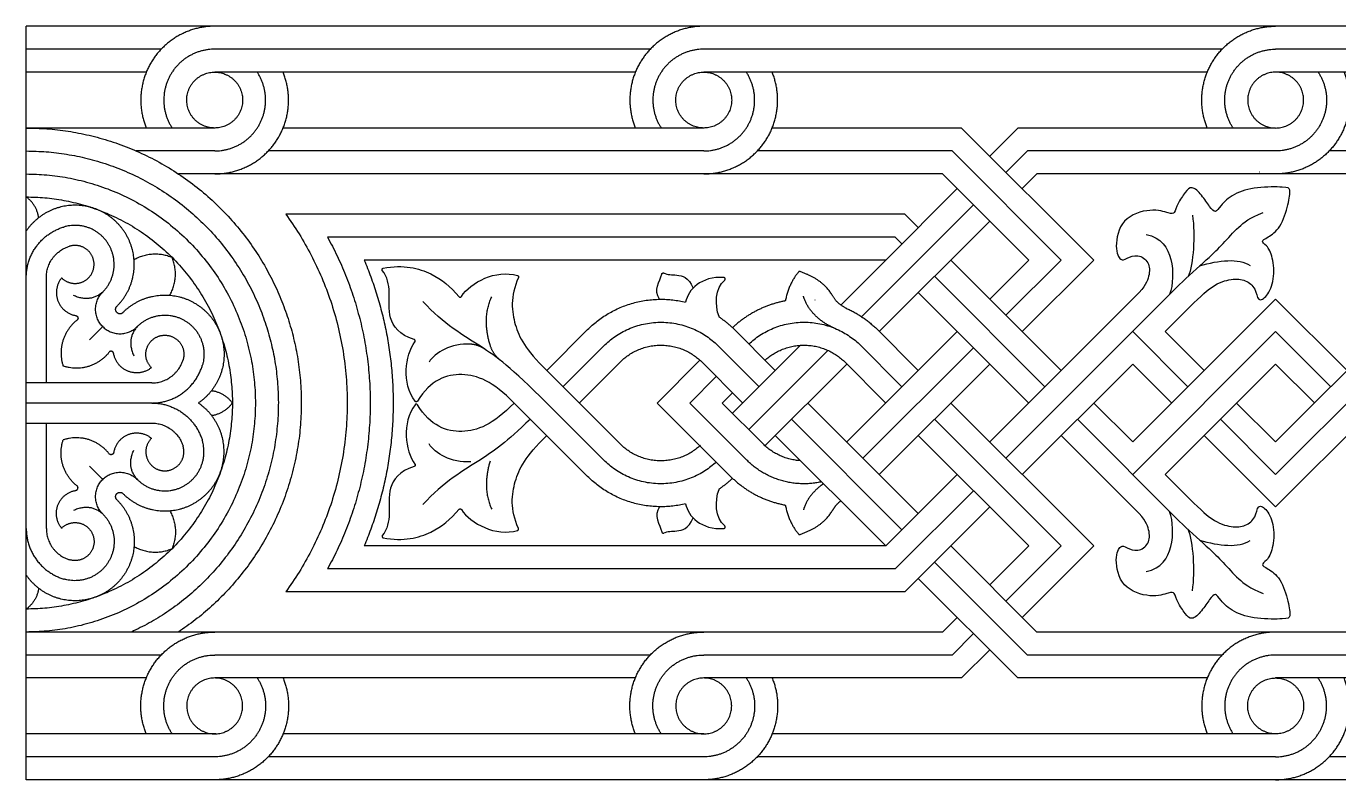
# Model space of a CAD drawing. Header units: millimetres. Extents: x -100 to 100, y -100 to 100.
# Drawn here: x -38.99 to 9.63, y 34 to 61.92 of the extents above; entities that cross this region are included whole.
import ezdxf

# ---------------------------------------------------------------- set-up
doc = ezdxf.new("R2010")
doc.units = ezdxf.units.MM
doc.header["$MEASUREMENT"] = 0
doc.layers.add('Layer 03', color=5, linetype='Continuous')

msp = doc.modelspace()

# ---------------------------------------------------------------- linework, layer by layer
at = {"layer": 'Layer 03'}
for p, q in [((-33.988, 61.071), (-38.985, 61.071)), ((-15.871, 61.071), (-32.005, 61.071)), ((5.314, 61.071), (-13.888, 61.071)), ((23.432, 61.071), (7.298, 61.071)), ((-34.538, 60.22), (-38.985, 60.22)), ((-16.421, 60.22), (-32.005, 60.22)), ((4.764, 60.22), (-13.888, 60.22)), ((22.881, 60.22), (7.298, 60.22)), ((-32.005, 58.151), (-38.985, 58.151)), ((-13.888, 58.151), (-29.471, 58.151)), ((-4.336, 58.151), (-11.354, 58.151)), ((-4.336, 58.151), (0.557, 53.258)), ((-2.254, 58.151), (-3.295, 57.109)), ((7.298, 58.151), (-2.254, 58.151)), ((-32.005, 57.3), (-34.909, 57.3)), ((-13.888, 57.3), (-30.021, 57.3)), ((-4.689, 57.3), (-11.904, 57.3)), ((-4.689, 57.3), (-0.647, 53.258)), ((-1.901, 57.3), (-2.693, 56.508)), ((7.298, 57.3), (-1.901, 57.3)), ((16.497, 57.3), (9.281, 57.3)), ((-5.041, 56.449), (-33.348, 56.449)), ((-5.041, 56.449), (-1.85, 53.258)), ((-1.549, 56.449), (-2.092, 55.906)), ((16.144, 56.449), (-1.549, 56.449)), ((-4.498, 55.906), (-7.146, 53.258)), ((-6.442, 54.96), (-29.372, 54.96)), ((-3.897, 55.304), (-8.041, 51.16)), ((-5.943, 54.461), (-6.442, 54.96)), ((-3.295, 54.703), (-7.388, 50.61)), ((-6.794, 54.109), (-27.824, 54.109)), ((-6.794, 54.109), (-6.545, 53.859)), ((-7.146, 53.258), (-26.467, 53.258)), ((-7.146, 53.258), (-8.813, 51.592)), ((-3.295, 51.813), (-4.74, 53.258)), ((-1.85, 53.258), (-3.295, 51.813)), ((-0.647, 53.258), (-2.693, 51.211)), ((0.557, 53.258), (-2.092, 50.61)), ((-38.241, 48.705), (-38.241, 52.613)), ((-5.341, 52.656), (-1.248, 48.563)), ((-5.943, 52.054), (-1.85, 47.961)), ((-2.693, 45.915), (3.739, 52.347)), ((-3.295, 46.517), (2.127, 51.939)), ((-3.295, 51.813), (-0.647, 49.165)), ((7.298, 51.813), (2.001, 46.517)), ((9.946, 49.165), (7.298, 51.813)), ((3.205, 50.61), (3.957, 51.362)), ((-19.705, 49.165), (-18.19, 50.68)), ((-11.239, 49.165), (-12.828, 50.753)), ((-4.498, 50.61), (-8.591, 46.517)), ((-5.943, 49.165), (-7.531, 50.753)), ((2.001, 50.61), (4.048, 48.563)), ((7.298, 50.61), (2.001, 45.313)), ((3.205, 50.61), (4.65, 49.165)), ((9.344, 48.563), (7.298, 50.61)), ((-11.841, 48.563), (-13.421, 50.143)), ((-10.304, 50.101), (-12.824, 47.58)), ((-6.545, 48.563), (-8.124, 50.143)), ((-19.104, 48.563), (-17.588, 50.078)), ((-9.288, 49.912), (-12.223, 46.978)), ((-3.897, 50.008), (-7.99, 45.915)), ((11.992, 50.008), (7.298, 45.313)), ((-16.987, 46.446), (-19.705, 49.165)), ((-18.502, 47.961), (-16.987, 49.477)), ((-12.443, 47.961), (-14.012, 49.531)), ((-8.591, 49.406), (-11.621, 46.377)), ((-7.146, 47.961), (-8.716, 49.531)), ((-3.295, 49.406), (-7.388, 45.313)), ((-2.092, 45.313), (2.001, 49.406)), ((2.001, 49.406), (3.446, 47.961)), ((7.298, 49.406), (3.205, 45.313)), ((12.594, 49.406), (7.298, 44.11)), ((-34.333, 48.705), (-38.985, 48.705)), ((-13.426, 48.945), (-14.409, 47.961)), ((-12.824, 48.343), (-13.206, 47.961)), ((-34.333, 47.961), (-38.985, 47.961)), ((-18.19, 45.243), (-20.909, 47.961)), ((-17.588, 45.844), (-19.705, 47.961)), ((-12.292, 45.844), (-14.409, 47.961)), ((-11.69, 46.446), (-13.206, 47.961)), ((-5.943, 43.868), (-10.036, 47.961)), ((0.557, 42.665), (-4.74, 47.961)), ((0.557, 47.961), (2.001, 46.517)), ((5.853, 47.961), (7.298, 46.517)), ((-38.985, 47.217), (-34.333, 47.217)), ((-6.545, 43.267), (-10.638, 47.36)), ((-0.647, 42.665), (-5.341, 47.36)), ((-0.045, 47.36), (3.739, 43.575)), ((5.251, 47.36), (7.298, 45.313)), ((-7.146, 42.665), (-11.239, 46.758)), ((-1.85, 42.665), (-5.943, 46.758)), ((-0.647, 46.758), (2.127, 43.984)), ((4.65, 46.758), (7.298, 44.11)), ((-7.146, 42.665), (-4.498, 45.313)), ((3.205, 45.313), (3.957, 44.561)), ((-6.794, 41.814), (-3.897, 44.712)), ((-6.442, 40.963), (-3.295, 44.11)), ((-7.146, 42.665), (-26.467, 42.665)), ((-1.549, 39.474), (-4.74, 42.665)), ((-3.295, 41.22), (-1.85, 42.665)), ((-2.693, 40.619), (-0.647, 42.665)), ((-2.092, 40.017), (0.557, 42.665)), ((-6.794, 41.814), (-27.824, 41.814)), ((-1.901, 38.623), (-5.341, 42.063)), ((-2.254, 37.772), (-5.943, 41.462)), ((-6.442, 40.963), (-29.372, 40.963)), ((-5.041, 39.474), (-4.498, 40.017)), ((-5.041, 39.474), (-38.985, 39.474)), ((-4.689, 38.623), (-3.897, 39.415)), ((16.144, 39.474), (-1.549, 39.474)), ((-33.988, 38.623), (-38.985, 38.623)), ((-15.871, 38.623), (-32.005, 38.623)), ((-4.689, 38.623), (-13.888, 38.623)), ((-4.336, 37.772), (-3.295, 38.814)), ((5.314, 38.623), (-1.901, 38.623)), ((16.497, 38.623), (7.298, 38.623)), ((-34.538, 37.772), (-38.985, 37.772)), ((-16.421, 37.772), (-32.005, 37.772)), ((-4.336, 37.772), (-13.888, 37.772)), ((4.764, 37.772), (-2.254, 37.772)), ((16.849, 37.772), (7.298, 37.772)), ((-31.964, 35.703), (-38.985, 35.703)), ((-13.888, 35.703), (-29.471, 35.703)), ((7.298, 35.703), (-11.354, 35.703)), ((-32.005, 34.852), (-38.985, 34.852)), ((-13.888, 34.852), (-30.021, 34.852)), ((7.298, 34.852), (-11.904, 34.852)), ((25.415, 34.852), (9.281, 34.852))]:
    msp.add_line(p, q, dxfattribs=at)
for points in [[(39.811, 61.922), (-38.985, 61.922)], [(-38.985, 34.001), (-38.985, 61.922)], [(-36.153, 50.793), (-36.64, 50.307)], [(11.391, 50.61), (7.298, 46.517)], [(-14.028, 49.546), (-15.612, 47.961)], [(8.743, 47.961), (7.298, 49.406)], [(-12.894, 45.243), (-15.612, 47.961)], [(-38.241, 43.309), (-38.241, 47.217)], [(-36.153, 45.13), (-36.64, 45.616)], [(29.997, 34.001), (-38.985, 34.001)]]:
    msp.add_lwpolyline(points, dxfattribs=at)
for points, weights, knots in [([(-32.005, 61.922), (-33.463, 61.922), (-34.276, 60.711), (-35.09, 59.501), (-34.538, 58.151)], [1, 0.882496049402, 1, 0.882496049402, 1], [11.114739, 11.114739, 11.114739, 12.847098, 12.847098, 14.579458, 14.579458, 14.579458]), ([(-13.888, 61.922), (-15.346, 61.922), (-16.159, 60.711), (-16.973, 59.501), (-16.421, 58.151)], [1, 0.882496036961, 1, 0.882496036961, 1], [11.114739, 11.114739, 11.114739, 12.847098, 12.847098, 14.579458, 14.579458, 14.579458]), ([(4.764, 58.151), (4.213, 59.501), (5.026, 60.711), (5.839, 61.922), (7.298, 61.922)], [1, 0.882496060617, 1, 0.882496060617, 1], [7.650021, 7.650021, 7.650021, 9.38238, 9.38238, 11.114739, 11.114739, 11.114739]), ([(-32.005, 61.071), (-33.13, 61.071), (-33.664, 60.081), (-34.199, 59.091), (-33.581, 58.151)], [1, 0.858770863262, 1, 0.858770863262, 1], [11.114739, 11.114739, 11.114739, 13.0179, 13.0179, 14.921061, 14.921061, 14.921061]), ([(-13.888, 61.071), (-15.013, 61.071), (-15.547, 60.081), (-16.081, 59.091), (-15.464, 58.151)], [1, 0.858770873281, 1, 0.858770873281, 1], [11.114739, 11.114739, 11.114739, 13.0179, 13.0179, 14.921061, 14.921061, 14.921061]), ([(5.721, 58.151), (5.104, 59.091), (5.638, 60.081), (6.173, 61.071), (7.298, 61.071)], [1, 0.858770888001, 1, 0.858770888001, 1], [7.308417, 7.308417, 7.308417, 9.211578, 9.211578, 11.114739, 11.114739, 11.114739]), ([(-32.005, 60.22), (-33.04, 60.22), (-33.04, 59.185), (-33.04, 58.151), (-32.005, 58.151), (-30.97, 58.151), (-30.97, 59.185), (-30.97, 60.22), (-32.005, 60.22)], [1, 0.707106781187, 1, 0.707106781187, 1, 0.707106781187, 1, 0.707106781187, 1], [0, 0, 0, 1.914747, 1.914747, 3.829494, 3.829494, 5.744241, 5.744241, 7.658987, 7.658987, 7.658987]), ([(-32.005, 56.449), (-30.546, 56.449), (-29.733, 57.659), (-28.92, 58.87), (-29.471, 60.22)], [1, 0.882496013645, 1, 0.882496013645, 1], [16.672108, 16.672108, 16.672108, 18.404468, 18.404468, 20.136827, 20.136827, 20.136827]), ([(-32.005, 57.3), (-30.88, 57.3), (-30.345, 58.29), (-29.811, 59.28), (-30.428, 60.22)], [1, 0.858770828969, 1, 0.858770828969, 1], [16.672108, 16.672108, 16.672108, 18.57527, 18.57527, 20.478431, 20.478431, 20.478431]), ([(-13.888, 60.22), (-14.923, 60.22), (-14.923, 59.185), (-14.923, 58.151), (-13.888, 58.151), (-12.853, 58.151), (-12.853, 59.185), (-12.853, 60.22), (-13.888, 60.22)], [1, 0.707106781187, 1, 0.707106781187, 1, 0.707106781187, 1, 0.707106781187, 1], [0, 0, 0, 1.914747, 1.914747, 3.829494, 3.829494, 5.744241, 5.744241, 7.658987, 7.658987, 7.658987]), ([(-13.888, 56.449), (-12.429, 56.449), (-11.616, 57.659), (-10.803, 58.87), (-11.354, 60.22)], [1, 0.882496040208, 1, 0.882496040208, 1], [16.672109, 16.672109, 16.672109, 18.404468, 18.404468, 20.136827, 20.136827, 20.136827]), ([(-13.888, 57.3), (-12.762, 57.3), (-12.228, 58.29), (-11.694, 59.28), (-12.311, 60.22)], [1, 0.858770835651, 1, 0.858770835651, 1], [16.672108, 16.672108, 16.672108, 18.57527, 18.57527, 20.478431, 20.478431, 20.478431]), ([(7.298, 60.22), (8.333, 60.22), (8.333, 59.185), (8.333, 58.151), (7.298, 58.151), (6.263, 58.151), (6.263, 59.185), (6.263, 60.22), (7.298, 60.22)], [1, 0.707106781187, 1, 0.707106781187, 1, 0.707106781187, 1, 0.707106781187, 1], [0, 0, 0, 1.914747, 1.914747, 3.829494, 3.829494, 5.744241, 5.744241, 7.658987, 7.658987, 7.658987]), ([(8.874, 60.22), (9.492, 59.28), (8.957, 58.29), (8.423, 57.3), (7.298, 57.3)], [1, 0.858770893442, 1, 0.858770893442, 1], [12.865787, 12.865787, 12.865787, 14.768948, 14.768948, 16.672109, 16.672109, 16.672109]), ([(9.831, 60.22), (10.383, 58.87), (9.569, 57.659), (8.756, 56.449), (7.298, 56.449)], [1, 0.8824960631, 1, 0.8824960631, 1], [13.207391, 13.207391, 13.207391, 14.93975, 14.93975, 16.672109, 16.672109, 16.672109]), ([(-38.985, 58.151), (-31.418, 58.151), (-29.231, 50.906), (-27.044, 43.661), (-33.348, 39.474)], [1, 0.802801453919, 1, 0.802801453919, 1], [18.96286, 18.96286, 18.96286, 26.674748, 26.674748, 34.386635, 34.386635, 34.386635]), ([(-38.985, 57.3), (-31.467, 57.3), (-29.862, 49.955), (-28.258, 42.61), (-35.091, 39.474)], [1, 0.778924469962, 1, 0.778924469962, 1], [17.234984, 17.234984, 17.234984, 24.672415, 24.672415, 32.109845, 32.109845, 32.109845]), ([(-38.985, 56.449), (-30.498, 56.449), (-30.498, 47.961), (-30.498, 39.474), (-38.985, 39.474)], [1, 0.707106781187, 1, 0.707106781187, 1], [17.234984, 17.234984, 17.234984, 25.852476, 25.852476, 34.469968, 34.469968, 34.469968]), ([(-38.985, 55.598), (-31.349, 55.598), (-31.349, 47.961), (-31.349, 40.325), (-38.985, 40.325)], [1, 0.707106781187, 1, 0.707106781187, 1], [17.234984, 17.234984, 17.234984, 25.852476, 25.852476, 34.469968, 34.469968, 34.469968]), ([(-35.627, 51.546), (-34.943, 52.23), (-34.987, 53.197), (-35.032, 54.164), (-35.776, 54.782), (-36.52, 55.401), (-37.479, 55.268), (-38.437, 55.135), (-38.985, 54.338)], [1, 0.914849773729, 1, 0.914849773729, 1, 0.914849773729, 1, 0.914849773729, 1], [5.656624, 5.656624, 5.656624, 6.759082, 6.759082, 7.861539, 7.861539, 8.963996, 8.963996, 10.066453, 10.066453, 10.066453]), ([(-36.153, 52.072), (-35.355, 52.871), (-35.935, 53.84), (-36.514, 54.809), (-37.596, 54.483)], [1, 0.788648241043, 1, 0.788648241043, 1], [5.656624, 5.656624, 5.656624, 7.412949, 7.412949, 9.169274, 9.169274, 9.169274]), ([(-37.675, 52.597), (-37.385, 52.308), (-36.989, 52.418), (-36.594, 52.527), (-36.494, 52.925), (-36.395, 53.323), (-36.691, 53.606), (-36.988, 53.889), (-37.381, 53.771)], [1, 0.864205314773, 1, 0.864205314773, 1, 0.864205314773, 1, 0.864205314773, 1], [2.36239, 2.36239, 2.36239, 3.286251, 3.286251, 4.210113, 4.210113, 5.133974, 5.133974, 6.057836, 6.057836, 6.057836]), ([(-37.675, 52.597), (-37.987, 52.212), (-37.813, 51.748), (-37.639, 51.284), (-37.151, 51.199)], [1, 0.867805707917, 1, 0.867805707917, 1], [0, 0, 0, 0.544445, 0.544445, 1.08889, 1.08889, 1.08889]), ([(-25.795, 52.871), (-25.813, 52.895), (-25.803, 52.923), (-25.792, 52.952), (-25.763, 52.958)], [1, 0.871756340751, 1, 0.871756340751, 1], [0, 0, 0, 0.03584144, 0.03584144, 0.07168288, 0.07168288, 0.07168288]), ([(-20.787, 52.686), (-20.763, 52.68), (-20.753, 52.657), (-20.742, 52.635), (-20.752, 52.612)], [1, 0.910482171057, 1, 0.910482171057, 1], [0, 0, 0, 0.02984435, 0.02984435, 0.05968869, 0.05968869, 0.05968869]), ([(-15.442, 52.741), (-15.436, 52.766), (-15.412, 52.777), (-15.388, 52.788), (-15.365, 52.776)], [1, 0.902144119779, 1, 0.902144119779, 1], [0, 0, 0, 0.03122578, 0.03122578, 0.06245156, 0.06245156, 0.06245156]), ([(-13.109, 52.514), (-13.082, 52.538), (-13.093, 52.572), (-13.104, 52.606), (-13.14, 52.609)], [1, 0.831556521124, 1, 0.831556521124, 1], [-0.0824449, -0.0824449, -0.0824449, -0.04122245, -0.04122245, 0, 0, 0]), ([(-35.401, 51.319), (-34.716, 52.004), (-33.75, 51.959), (-32.783, 51.915), (-32.164, 51.171), (-31.546, 50.426), (-31.678, 49.468), (-31.811, 48.509), (-32.609, 47.961)], [1, 0.914849773729, 1, 0.914849773729, 1, 0.914849773729, 1, 0.914849773729, 1], [5.656624, 5.656624, 5.656624, 6.759082, 6.759082, 7.861539, 7.861539, 8.963996, 8.963996, 10.066453, 10.066453, 10.066453]), ([(-22.952, 51.9), (-22.934, 51.88), (-22.907, 51.882), (-22.88, 51.883), (-22.865, 51.906)], [1, 0.894178412464, 1, 0.894178412464, 1], [-0.0649885, -0.0649885, -0.0649885, -0.03249425, -0.03249425, 0, 0, 0]), ([(-37.151, 51.199), (-37.099, 51.19), (-37.077, 51.143), (-37.055, 51.095), (-37.082, 51.05)], [1, 0.885544773948, 1, 0.885544773948, 1], [0, 0, 0, 0.0585191, 0.0585191, 0.1170383, 0.1170383, 0.1170383]), ([(-34.875, 50.793), (-34.076, 51.592), (-33.107, 51.012), (-32.138, 50.433), (-32.463, 49.351)], [1, 0.788648241043, 1, 0.788648241043, 1], [5.656624, 5.656624, 5.656624, 7.412949, 7.412949, 9.169274, 9.169274, 9.169274]), ([(-34.349, 49.272), (-34.639, 49.562), (-34.529, 49.957), (-34.42, 50.353), (-34.022, 50.452), (-33.624, 50.552), (-33.341, 50.255), (-33.057, 49.959), (-33.176, 49.566)], [1, 0.864205314773, 1, 0.864205314773, 1, 0.864205314773, 1, 0.864205314773, 1], [2.36239, 2.36239, 2.36239, 3.286251, 3.286251, 4.210113, 4.210113, 5.133974, 5.133974, 6.057836, 6.057836, 6.057836]), ([(-24.586, 50.227), (-24.57, 50.25), (-24.579, 50.276), (-24.588, 50.302), (-24.614, 50.311)], [1, 0.89000660367, 1, 0.89000660367, 1], [0, 0, 0, 0.03314057, 0.03314057, 0.06628113, 0.06628113, 0.06628113]), ([(-35.747, 49.796), (-35.756, 49.847), (-35.804, 49.869), (-35.852, 49.891), (-35.897, 49.865)], [1, 0.885544773948, 1, 0.885544773948, 1], [0, 0, 0, 0.0585191, 0.0585191, 0.1170383, 0.1170383, 0.1170383]), ([(-34.349, 49.272), (-34.734, 48.959), (-35.198, 49.133), (-35.662, 49.307), (-35.747, 49.796)], [1, 0.867805707917, 1, 0.867805707917, 1], [0, 0, 0, 0.544445, 0.544445, 1.08889, 1.08889, 1.08889]), ([(-35.401, 44.604), (-34.716, 43.919), (-33.75, 43.964), (-32.783, 44.008), (-32.164, 44.752), (-31.546, 45.496), (-31.678, 46.455), (-31.811, 47.414), (-32.609, 47.961)], [1, 0.914849773729, 1, 0.914849773729, 1, 0.914849773729, 1, 0.914849773729, 1], [5.656624, 5.656624, 5.656624, 6.759082, 6.759082, 7.861539, 7.861539, 8.963996, 8.963996, 10.066453, 10.066453, 10.066453]), ([(-24.494, 48.029), (-24.509, 48.004), (-24.538, 48.003), (-24.567, 48.002), (-24.584, 48.025)], [1, 0.882904330338, 1, 0.882904330338, 1], [0, 0, 0, 0.0342149, 0.0342149, 0.06842981, 0.06842981, 0.06842981]), ([(-24.494, 47.894), (-24.509, 47.919), (-24.538, 47.92), (-24.567, 47.921), (-24.584, 47.898)], [1, 0.882904330338, 1, 0.882904330338, 1], [-0.06842981, -0.06842981, -0.06842981, -0.0342149, -0.0342149, 0, 0, 0]), ([(-34.349, 46.651), (-34.734, 46.963), (-35.198, 46.79), (-35.662, 46.616), (-35.747, 46.127)], [1, 0.867805707917, 1, 0.867805707917, 1], [0, 0, 0, 0.544445, 0.544445, 1.08889, 1.08889, 1.08889]), ([(-34.875, 45.13), (-34.076, 44.331), (-33.107, 44.911), (-32.138, 45.49), (-32.463, 46.572)], [1, 0.788648241043, 1, 0.788648241043, 1], [5.656624, 5.656624, 5.656624, 7.412949, 7.412949, 9.169274, 9.169274, 9.169274]), ([(-34.349, 46.651), (-34.639, 46.361), (-34.529, 45.965), (-34.42, 45.57), (-34.022, 45.47), (-33.624, 45.371), (-33.341, 45.668), (-33.057, 45.964), (-33.176, 46.357)], [1, 0.864205314773, 1, 0.864205314773, 1, 0.864205314773, 1, 0.864205314773, 1], [2.36239, 2.36239, 2.36239, 3.286251, 3.286251, 4.210113, 4.210113, 5.133974, 5.133974, 6.057836, 6.057836, 6.057836]), ([(-35.747, 46.127), (-35.756, 46.076), (-35.804, 46.054), (-35.852, 46.032), (-35.897, 46.058)], [1, 0.885544773948, 1, 0.885544773948, 1], [0, 0, 0, 0.0585191, 0.0585191, 0.1170383, 0.1170383, 0.1170383]), ([(-36.153, 43.851), (-36.793, 44.49), (-36.153, 45.13), (-35.514, 45.769), (-34.875, 45.13)], [1, 0.707106781187, 1, 0.707106781187, 1], [0, 0, 0, 0.1522781, 0.1522781, 0.3045563, 0.3045563, 0.3045563]), ([(-24.586, 45.696), (-24.57, 45.673), (-24.579, 45.647), (-24.588, 45.621), (-24.614, 45.612)], [1, 0.890006603669, 1, 0.890006603669, 1], [-0.06628113, -0.06628113, -0.06628113, -0.03314057, -0.03314057, 0, 0, 0]), ([(-37.151, 44.723), (-37.099, 44.732), (-37.077, 44.78), (-37.055, 44.828), (-37.082, 44.873)], [1, 0.885544773948, 1, 0.885544773948, 1], [0, 0, 0, 0.0585191, 0.0585191, 0.1170383, 0.1170383, 0.1170383]), ([(-35.627, 44.377), (-34.943, 43.693), (-34.987, 42.726), (-35.032, 41.759), (-35.776, 41.14), (-36.52, 40.522), (-37.479, 40.655), (-38.437, 40.788), (-38.985, 41.585)], [1, 0.914849773729, 1, 0.914849773729, 1, 0.914849773729, 1, 0.914849773729, 1], [5.656624, 5.656624, 5.656624, 6.759082, 6.759082, 7.861539, 7.861539, 8.963996, 8.963996, 10.066453, 10.066453, 10.066453]), ([(-37.675, 43.326), (-37.987, 43.71), (-37.813, 44.174), (-37.639, 44.639), (-37.151, 44.723)], [1, 0.867805707917, 1, 0.867805707917, 1], [0, 0, 0, 0.544445, 0.544445, 1.08889, 1.08889, 1.08889]), ([(-35.627, 44.377), (-35.741, 44.49), (-35.627, 44.604), (-35.514, 44.717), (-35.401, 44.604)], [1, 0.707106781184, 1, 0.707106781184, 1], [0, 0, 0, 0.1522781, 0.1522781, 0.3045563, 0.3045563, 0.3045563]), ([(-36.153, 43.851), (-35.355, 43.052), (-35.935, 42.083), (-36.514, 41.114), (-37.596, 41.439)], [1, 0.788648241046, 1, 0.788648241046, 1], [5.656624, 5.656624, 5.656624, 7.412949, 7.412949, 9.169274, 9.169274, 9.169274]), ([(-22.952, 44.023), (-22.934, 44.043), (-22.907, 44.041), (-22.88, 44.04), (-22.865, 44.017)], [1, 0.894178412463, 1, 0.894178412463, 1], [0, 0, 0, 0.03249425, 0.03249425, 0.0649885, 0.0649885, 0.0649885]), ([(-37.675, 43.326), (-37.385, 43.615), (-36.989, 43.505), (-36.594, 43.396), (-36.494, 42.998), (-36.395, 42.6), (-36.691, 42.317), (-36.988, 42.034), (-37.381, 42.152)], [1, 0.864205301114, 1, 0.864205301114, 1, 0.864205301114, 1, 0.864205301114, 1], [2.36239, 2.36239, 2.36239, 3.286251, 3.286251, 4.210113, 4.210113, 5.133975, 5.133975, 6.057836, 6.057836, 6.057836]), ([(-20.787, 43.237), (-20.763, 43.243), (-20.753, 43.266), (-20.742, 43.288), (-20.752, 43.31)], [1, 0.910482171026, 1, 0.910482171026, 1], [0, 0, 0, 0.02984435, 0.02984435, 0.05968869, 0.05968869, 0.05968869]), ([(-13.14, 43.314), (-13.104, 43.317), (-13.093, 43.351), (-13.082, 43.385), (-13.109, 43.409)], [1, 0.831556521123, 1, 0.831556521123, 1], [0, 0, 0, 0.04122245, 0.04122245, 0.0824449, 0.0824449, 0.0824449]), ([(-25.795, 43.052), (-25.813, 43.028), (-25.803, 43), (-25.792, 42.971), (-25.763, 42.965)], [1, 0.871756340751, 1, 0.871756340751, 1], [0, 0, 0, 0.03584144, 0.03584144, 0.07168288, 0.07168288, 0.07168288]), ([(-15.442, 43.182), (-15.436, 43.157), (-15.412, 43.146), (-15.388, 43.135), (-15.365, 43.146)], [1, 0.902144119779, 1, 0.902144119779, 1], [0, 0, 0, 0.03122578, 0.03122578, 0.06245156, 0.06245156, 0.06245156]), ([(-34.538, 35.703), (-35.09, 37.053), (-34.276, 38.263), (-33.463, 39.474), (-32.005, 39.474)], [1, 0.882496483116, 1, 0.882496483116, 1], [2.092651, 2.092651, 2.092651, 3.825007, 3.825007, 5.557363, 5.557363, 5.557363]), ([(-16.421, 35.703), (-16.973, 37.053), (-16.159, 38.263), (-15.346, 39.474), (-13.888, 39.474)], [1, 0.882496481622, 1, 0.882496481622, 1], [2.092651, 2.092651, 2.092651, 3.825007, 3.825007, 5.557363, 5.557363, 5.557363]), ([(7.298, 39.474), (5.839, 39.474), (5.026, 38.263), (4.213, 37.053), (4.764, 35.703)], [1, 0.882495617371, 1, 0.882495617371, 1], [5.557363, 5.557363, 5.557363, 7.289726, 7.289726, 9.022088, 9.022088, 9.022088]), ([(-33.581, 35.703), (-34.199, 36.643), (-33.664, 37.633), (-33.13, 38.623), (-32.005, 38.623)], [1, 0.858770308582, 1, 0.858770308582, 1], [1.751048, 1.751048, 1.751048, 3.654213, 3.654213, 5.557377, 5.557377, 5.557377]), ([(-15.464, 35.703), (-16.081, 36.643), (-15.547, 37.633), (-15.013, 38.623), (-13.888, 38.623)], [1, 0.858770310703, 1, 0.858770310703, 1], [1.751048, 1.751048, 1.751048, 3.654213, 3.654213, 5.557377, 5.557377, 5.557377]), ([(7.298, 38.623), (6.173, 38.623), (5.638, 37.633), (5.104, 36.643), (5.721, 35.703)], [1, 0.858770312425, 1, 0.858770312425, 1], [5.557362, 5.557362, 5.557362, 7.460527, 7.460527, 9.363692, 9.363692, 9.363692]), ([(-32.005, 35.703), (-33.04, 35.703), (-33.04, 36.737), (-33.04, 37.772), (-32.005, 37.772), (-30.97, 37.772), (-30.97, 36.737), (-30.97, 35.703), (-32.005, 35.703)], [1, 0.707106781187, 1, 0.707106781187, 1, 0.707106781187, 1, 0.707106781187, 1], [0, 0, 0, 1.914747, 1.914747, 3.829494, 3.829494, 5.744241, 5.744241, 7.658987, 7.658987, 7.658987]), ([(-30.428, 37.772), (-29.811, 36.832), (-30.345, 35.842), (-30.88, 34.852), (-32.005, 34.852)], [1, 0.858770877414, 1, 0.858770877414, 1], [7.308417, 7.308417, 7.308417, 9.211578, 9.211578, 11.114739, 11.114739, 11.114739]), ([(-29.471, 37.772), (-28.92, 36.422), (-29.733, 35.211), (-30.546, 34.001), (-32.005, 34.001)], [1, 0.882496047872, 1, 0.882496047872, 1], [7.650021, 7.650021, 7.650021, 9.38238, 9.38238, 11.114739, 11.114739, 11.114739]), ([(-13.888, 35.703), (-14.923, 35.703), (-14.923, 36.737), (-14.923, 37.772), (-13.888, 37.772), (-12.853, 37.772), (-12.853, 36.737), (-12.853, 35.703), (-13.888, 35.703)], [1, 0.707106781187, 1, 0.707106781187, 1, 0.707106781187, 1, 0.707106781187, 1], [0, 0, 0, 1.914747, 1.914747, 3.829494, 3.829494, 5.744241, 5.744241, 7.658987, 7.658987, 7.658987]), ([(-12.311, 37.772), (-11.694, 36.832), (-12.228, 35.842), (-12.762, 34.852), (-13.888, 34.852)], [1, 0.858770876921, 1, 0.858770876921, 1], [7.308417, 7.308417, 7.308417, 9.211578, 9.211578, 11.114739, 11.114739, 11.114739]), ([(-11.354, 37.772), (-10.803, 36.422), (-11.616, 35.211), (-12.429, 34.001), (-13.888, 34.001)], [1, 0.882496049552, 1, 0.882496049552, 1], [7.650021, 7.650021, 7.650021, 9.38238, 9.38238, 11.114739, 11.114739, 11.114739]), ([(7.298, 35.703), (8.333, 35.703), (8.333, 36.737), (8.333, 37.772), (7.298, 37.772), (6.263, 37.772), (6.263, 36.737), (6.263, 35.703), (7.298, 35.703)], [1, 0.707106781187, 1, 0.707106781187, 1, 0.707106781187, 1, 0.707106781187, 1], [0, 0, 0, 1.914747, 1.914747, 3.829494, 3.829494, 5.744241, 5.744241, 7.658987, 7.658987, 7.658987]), ([(7.298, 34.001), (8.756, 34.001), (9.569, 35.211), (10.383, 36.422), (9.831, 37.772)], [1, 0.882496044039, 1, 0.882496044039, 1], [11.114739, 11.114739, 11.114739, 12.847098, 12.847098, 14.579458, 14.579458, 14.579458]), ([(7.298, 34.852), (8.423, 34.852), (8.957, 35.842), (9.492, 36.832), (8.874, 37.772)], [1, 0.858770877628, 1, 0.858770877628, 1], [11.114739, 11.114739, 11.114739, 13.0179, 13.0179, 14.921061, 14.921061, 14.921061])]:
    msp.add_rational_spline(points, weights, degree=2, knots=knots, dxfattribs=at)
for points, weights in [([(6.703, 56.514), (6.694, 56.516), (6.686, 56.518)], [1, 0.999994849664, 1]), ([(-38.524, 54.827), (-38.59, 55.311), (-38.985, 55.598)], [1, 0.91986611834, 1]), ([(-29.372, 54.96), (-24.278, 47.961), (-29.372, 40.963)], [1, 0.808477181545, 1]), ([(-38.985, 52.613), (-38.985, 54.065), (-37.596, 54.483)], [1, 0.802618348232, 1]), ([(-27.824, 54.109), (-24.439, 47.961), (-27.824, 41.814)], [1, 0.875925428148, 1]), ([(-38.241, 52.613), (-38.241, 53.512), (-37.381, 53.771)], [1, 0.802606429503, 1]), ([(-34.993, 53.278), (-34.31, 53.67), (-33.586, 53.361)], [1, 0.895093713172, 1]), ([(-33.668, 51.954), (-33.277, 52.637), (-33.586, 53.361)], [1, 0.895093713172, 1]), ([(-26.467, 53.258), (-24.226, 47.961), (-26.467, 42.665)], [1, 0.920964425117, 1]), ([(-10.321, 52.831), (-10.357, 52.843), (-10.38, 52.814)], [1, 0.823886668182, 1]), ([(-36.153, 50.793), (-36.793, 51.433), (-36.153, 52.072)], [1, 0.707106781187, 1]), ([(-35.627, 51.319), (-35.741, 51.433), (-35.627, 51.546)], [1, 0.707106781184, 1]), ([(-18.19, 50.68), (-16.66, 52.21), (-14.558, 51.696)], [1, 0.871445824986, 1]), ([(-10.9, 51.737), (-12.006, 51.525), (-12.823, 50.749)], [1, 0.959638771765, 1]), ([(-10.857, 51.78), (-10.864, 51.744), (-10.9, 51.737)], [1, 0.831169785004, 1]), ([(-9.776, 51.785), (-9.771, 51.785), (-9.766, 51.784)], [1, 0.999999191032, 1]), ([(-8.607, 51.472), (-8.941, 51.621), (-9.121, 51.94)], [1, 0.949611628478, 1]), ([(-35.627, 51.319), (-35.514, 51.206), (-35.401, 51.319)], [1, 0.707106781184, 1]), ([(-13.302, 51.136), (-13.316, 51.145), (-13.322, 51.161)], [1, 0.954062426555, 1]), ([(-12.828, 50.753), (-13.05, 50.963), (-13.302, 51.136)], [1, 0.996852021321, 1]), ([(-8.607, 51.472), (-8.008, 51.204), (-7.531, 50.753)], [1, 0.985744593709, 1]), ([(-37.082, 51.05), (-37.968, 50.382), (-37.617, 49.329)], [1, 0.81219704606, 1]), ([(-36.153, 50.793), (-35.514, 50.154), (-34.875, 50.793)], [1, 0.707106781187, 1]), ([(-17.588, 50.078), (-15.536, 52.131), (-13.421, 50.143)], [1, 0.717928677559, 1]), ([(-12.221, 50.147), (-10.171, 52.067), (-8.124, 50.143)], [1, 0.729254890549, 1]), ([(-9.052, 50.737), (-9.319, 50.845), (-9.545, 51.022)], [1, 0.990177246348, 1]), ([(-22.026, 49.974), (-22.249, 50.12), (-22.514, 50.139)], [1, 0.96804734585, 1]), ([(-21.409, 49.531), (-21.701, 49.762), (-21.805, 50.12)], [1, 0.952289302528, 1]), ([(-16.987, 49.477), (-15.526, 50.938), (-14.012, 49.531)], [1, 0.719879884025, 1]), ([(-11.619, 49.545), (-10.161, 50.875), (-8.716, 49.531)], [1, 0.735604885475, 1]), ([(-35.897, 49.865), (-36.565, 48.979), (-37.617, 49.329)], [1, 0.81219704606, 1]), ([(-34.333, 48.705), (-33.435, 48.705), (-33.176, 49.566)], [1, 0.802606429503, 1]), ([(-34.333, 47.961), (-32.882, 47.961), (-32.463, 49.351)], [1, 0.802618348232, 1]), ([(-32.12, 48.422), (-31.636, 48.356), (-31.349, 47.961)], [1, 0.91986611834, 1]), ([(-34.333, 47.961), (-32.882, 47.961), (-32.463, 46.572)], [1, 0.802618348232, 1]), ([(-32.12, 47.501), (-31.636, 47.567), (-31.349, 47.961)], [1, 0.91986611834, 1]), ([(-34.333, 47.217), (-33.435, 47.217), (-33.176, 46.357)], [1, 0.802606429503, 1]), ([(-37.082, 44.873), (-37.968, 45.541), (-37.617, 46.593)], [1, 0.81219704606, 1]), ([(-35.897, 46.058), (-36.565, 46.944), (-37.617, 46.593)], [1, 0.81219704606, 1]), ([(-14.012, 46.392), (-15.526, 44.985), (-16.987, 46.446)], [1, 0.71987989773, 1]), ([(-10.304, 45.822), (-11.115, 45.871), (-11.69, 46.446)], [1, 0.934954458368, 1]), ([(-13.421, 45.78), (-15.536, 43.792), (-17.588, 45.844)], [1, 0.71792868935, 1]), ([(-9.521, 45.04), (-11.128, 44.68), (-12.292, 45.844)], [1, 0.876244707848, 1]), ([(-14.558, 44.227), (-16.66, 43.713), (-18.19, 45.243)], [1, 0.871445832375, 1]), ([(-12.894, 45.243), (-12.059, 44.408), (-10.9, 44.186)], [1, 0.955967008725, 1]), ([(-13.322, 44.762), (-13.316, 44.777), (-13.302, 44.787)], [1, 0.954062426554, 1]), ([(-13.302, 44.787), (-13.05, 44.96), (-12.828, 45.17)], [1, 0.996852021321, 1]), ([(-9.451, 44.97), (-9.499, 44.937), (-9.545, 44.901)], [1, 0.999588679402, 1]), ([(-8.813, 44.331), (-9.004, 44.19), (-9.121, 43.983)], [1, 0.977741164919, 1]), ([(-33.668, 43.969), (-33.277, 43.286), (-33.586, 42.562)], [1, 0.895093713172, 1]), ([(-10.9, 44.186), (-10.864, 44.179), (-10.857, 44.143)], [1, 0.831169783503, 1]), ([(-38.985, 43.309), (-38.985, 41.858), (-37.596, 41.439)], [1, 0.802618348231, 1]), ([(-38.241, 43.309), (-38.241, 42.411), (-37.381, 42.152)], [1, 0.802606429503, 1]), ([(-10.38, 43.108), (-10.357, 43.08), (-10.321, 43.092)], [1, 0.823886668182, 1]), ([(-34.993, 42.645), (-34.31, 42.253), (-33.586, 42.562)], [1, 0.895093713172, 1]), ([(-38.524, 41.096), (-38.59, 40.612), (-38.985, 40.325)], [1, 0.91986611834, 1])]:
    msp.add_rational_spline(points, weights, degree=2, dxfattribs=at)
for points, degree in [([(3.957, 51.362), (4.408, 51.813), (4.957, 52.355), (5.681, 52.586), (6.197, 52.532), (6.577, 52.22), (6.618, 51.69), (6.985, 51.88), (7.27, 52.518), (7.202, 53.401), (6.958, 53.836), (6.727, 53.945), (6.971, 54.08), (7.491, 54.419), (7.783, 55.362), (7.864, 55.933), (7.701, 55.96), (6.587, 55.987), (5.704, 55.729), (5.215, 55.24), (5.08, 54.982), (4.862, 55.199), (4.566, 55.68), (4.174, 56.04), (3.964, 55.798), (3.645, 55.334), (3.55, 54.965), (3.408, 54.965), (2.721, 55.203), (1.545, 54.827), (1.314, 53.666), (1.567, 53.18), (1.756, 53.325), (2.197, 53.495), (2.631, 53.198), (2.639, 52.669), (2.461, 52.272), (2.127, 51.939)], 3), ([(3.739, 52.347), (4.018, 52.626), (4.856, 53.368), (5.333, 53.844), (5.925, 54.506), (6.332, 54.82), (6.831, 55.017)], 3), ([(4.218, 54.924), (4.322, 54.169), (4.252, 53.112), (4.06, 52.654)], 3), ([(2.5, 54.208), (3.069, 54.092), (3.545, 53.337), (3.499, 52.361), (3.37, 51.978)], 3), ([(4.481, 53.039), (5.205, 53.263), (5.914, 53.333), (6.355, 53.054)], 3), ([(-22.865, 51.906), (-22.524, 52.431), (-21.596, 52.921), (-20.787, 52.686)], 3), ([(-15.524, 51.806), (-15.763, 52.138), (-15.513, 52.459), (-15.442, 52.741)], 3), ([(-13.14, 52.609), (-13.991, 52.674), (-14.473, 52.155), (-14.558, 51.696)], 3), ([(-13.322, 51.161), (-13.488, 51.597), (-13.461, 52.212), (-13.109, 52.514)], 3), ([(-10.38, 52.814), (-10.732, 52.392), (-10.857, 51.78)], 2), ([(-9.121, 51.94), (-9.458, 52.538), (-10.321, 52.831)], 2), ([(-36.153, 52.072), (-36.624, 51.664), (-37.24, 51.949)], 2), ([(-19.705, 47.961), (-21.039, 49.295), (-22.048, 50.037), (-23.516, 50.88), (-24.297, 51.724)], 3), ([(-21.805, 50.12), (-22.103, 51.145), (-21.739, 51.901)], 2), ([(-34.875, 50.793), (-35.282, 50.323), (-34.998, 49.707)], 2), ([(-24.584, 48.025), (-25.078, 48.697), (-24.951, 49.724), (-24.586, 50.227)], 3), ([(-22.514, 50.139), (-23.249, 50.193), (-23.844, 49.829), (-24.063, 49.477)], 3), ([(-24.584, 47.898), (-25.078, 47.226), (-24.951, 46.199), (-24.586, 45.696)], 3), ([(-34.875, 45.13), (-35.282, 45.6), (-34.998, 46.216)], 2), ([(-22.514, 45.784), (-23.249, 45.73), (-23.844, 46.094), (-24.063, 46.446)], 3), ([(-21.805, 45.803), (-22.103, 44.778), (-21.739, 44.022)], 2), ([(-13.109, 43.409), (-13.461, 43.711), (-13.488, 44.326), (-13.322, 44.762)], 3), ([(3.957, 44.561), (4.408, 44.11), (4.957, 43.568), (5.681, 43.337), (6.197, 43.391), (6.577, 43.703), (6.618, 44.233), (6.985, 44.043), (7.27, 43.404), (7.202, 42.522), (6.958, 42.087), (6.727, 41.978), (6.971, 41.842), (7.491, 41.504), (7.783, 40.561), (7.864, 39.99), (7.701, 39.963), (6.587, 39.936), (5.704, 40.194), (5.215, 40.683), (5.08, 40.941), (4.862, 40.724), (4.566, 40.243), (4.174, 39.882), (3.964, 40.125), (3.645, 40.589), (3.55, 40.958), (3.408, 40.958), (2.721, 40.719), (1.545, 41.096), (1.314, 42.257), (1.567, 42.743), (1.756, 42.598), (2.197, 42.428), (2.631, 42.725), (2.639, 43.254), (2.461, 43.651), (2.127, 43.984)], 3), ([(-36.153, 43.851), (-36.624, 44.259), (-37.24, 43.974)], 2), ([(-22.865, 44.017), (-22.524, 43.492), (-21.596, 43.002), (-20.787, 43.237)], 3), ([(-15.524, 44.117), (-15.763, 43.785), (-15.513, 43.464), (-15.442, 43.182)], 3), ([(-14.558, 44.227), (-14.473, 43.768), (-13.991, 43.249), (-13.14, 43.314)], 3), ([(-10.857, 44.143), (-10.732, 43.531), (-10.38, 43.108)], 2), ([(-10.321, 43.092), (-9.458, 43.385), (-9.121, 43.983)], 2), ([(2.5, 41.715), (3.069, 41.831), (3.545, 42.586), (3.499, 43.562), (3.37, 43.945)], 3), ([(3.739, 43.575), (4.018, 43.297), (4.856, 42.555), (5.333, 42.079), (5.925, 41.417), (6.332, 41.103), (6.831, 40.906)], 3), ([(4.218, 40.999), (4.322, 41.754), (4.252, 42.811), (4.06, 43.269)], 3), ([(4.481, 42.884), (5.205, 42.66), (5.914, 42.59), (6.355, 42.869)], 3)]:
    msp.add_open_spline(points, degree=degree, dxfattribs=at)
for points, degree, knots in [([(-25.763, 52.958), (-25.007, 53.106), (-23.867, 52.804), (-23.277, 52.28), (-22.952, 51.9)], 3, [0.037948, 0.037948, 0.037948, 0.037948, 0.996053, 1.94519, 1.94519, 1.94519, 1.94519]), ([(-24.614, 50.311), (-25.169, 50.485), (-25.63, 51.135), (-25.488, 52.039), (-25.606, 52.633), (-25.795, 52.871)], 3, [0.030646, 0.030646, 0.030646, 0.030646, 0.725682, 1.451363, 2.11304, 2.11304, 2.11304, 2.11304]), ([(-20.752, 52.612), (-21.066, 51.903), (-20.943, 50.78), (-20.506, 49.966), (-19.705, 49.165)], 3, [-2.986687, -2.986687, -2.986687, -2.986687, -1.512388, 0, 0, 0, 0]), ([(-15.365, 52.776), (-15.232, 52.71), (-14.871, 52.722), (-14.458, 52.637), (-14.282, 52.219)], 3, [-0.8832468, -0.8832468, -0.8832468, -0.8832468, -0.4747572, 0, 0, 0, 0]), ([(-9.545, 51.022), (-9.922, 51.318), (-10.159, 51.791), (-10.195, 51.922)], 2, [0.2355645, 0.2355645, 0.2355645, 0.8322406, 1.0431127, 1.0431127, 1.0431127]), ([(-20.909, 47.961), (-21.709, 48.762), (-22.81, 49.234), (-24.003, 48.825), (-24.494, 48.029)], 3, [0, 0, 0, 0, 1.512388, 2.984279, 2.984279, 2.984279, 2.984279]), ([(-20.909, 47.961), (-21.709, 47.161), (-22.81, 46.689), (-24.003, 47.098), (-24.494, 47.894)], 3, [0, 0, 0, 0, 1.512388, 2.984279, 2.984279, 2.984279, 2.984279]), ([(-20.312, 47.365), (-21.212, 46.502), (-22.171, 45.815), (-23.516, 45.042), (-24.297, 44.199)], 3, [0.325166, 0.325166, 0.325166, 0.325166, 1.933155, 3.866309, 3.866309, 3.866309, 3.866309]), ([(-20.752, 43.31), (-21.066, 44.02), (-20.943, 45.143), (-20.506, 45.957), (-19.705, 46.758)], 3, [-2.986687, -2.986687, -2.986687, -2.986687, -1.512388, 0, 0, 0, 0]), ([(-24.614, 45.612), (-25.169, 45.438), (-25.63, 44.788), (-25.488, 43.883), (-25.606, 43.29), (-25.795, 43.052)], 3, [0.030646, 0.030646, 0.030646, 0.030646, 0.725682, 1.451363, 2.11304, 2.11304, 2.11304, 2.11304]), ([(-9.545, 44.901), (-9.922, 44.605), (-10.159, 44.131), (-10.195, 44.001)], 2, [0.2355645, 0.2355645, 0.2355645, 0.8322406, 1.0431127, 1.0431127, 1.0431127]), ([(-25.763, 42.965), (-25.007, 42.817), (-23.867, 43.119), (-23.277, 43.643), (-22.952, 44.023)], 3, [0.037948, 0.037948, 0.037948, 0.037948, 0.996053, 1.94519, 1.94519, 1.94519, 1.94519]), ([(-15.365, 43.146), (-15.232, 43.213), (-14.871, 43.201), (-14.458, 43.286), (-14.282, 43.704)], 3, [-0.8832468, -0.8832468, -0.8832468, -0.8832468, -0.4747573, 0, 0, 0, 0])]:
    msp.add_open_spline(points, degree=degree, knots=knots, dxfattribs=at)

doc.saveas('drawing.dxf')
